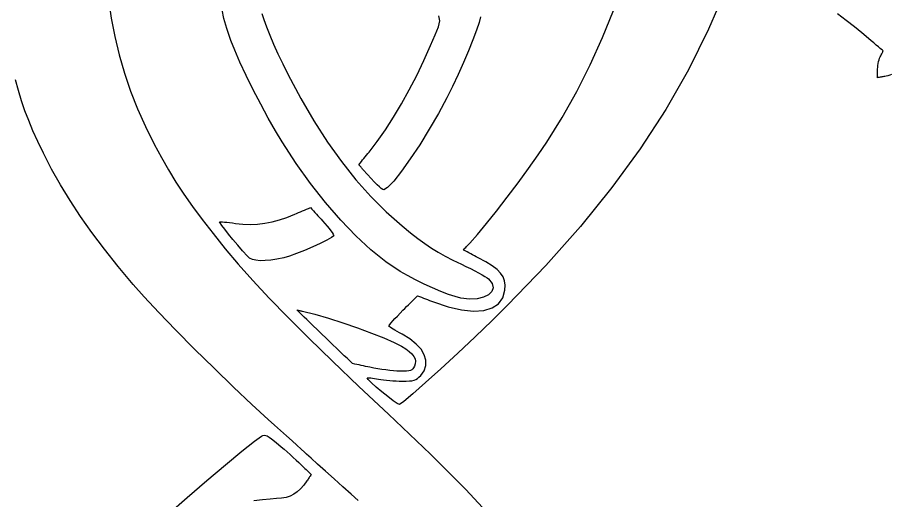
# Model space of a CAD drawing. Extents: x 7 to 348, y 3 to 340.
# Drawn here: x 130.3 to 255.3, y 196.6 to 265.6 of the extents above; entities that cross this region are included whole.
import ezdxf

# ---------------------------------------------------------------- set-up
doc = ezdxf.new("R2010")
doc.units = 0
doc.layers.get('0').update_dxf_attribs({"linetype": 'CONTINUOUS'})

msp = doc.modelspace()

# ---------------------------------------------------------------- linework, layer by layer
at = {"color": 7}
for points in [[(231.848271, 269.953068), (229.283141, 263.964564), (226.389779, 258.148136), (223.139189, 252.461717), (219.502363, 246.863252), (215.450301, 241.310674), (210.954002, 235.761922), (205.984461, 230.174935), (200.512674, 224.507651), (198.292376, 222.325356), (195.86168, 219.992519), (193.366415, 217.642756), (190.952408, 215.409693), (188.765488, 213.426946), (186.951479, 211.82814), (185.656209, 210.746896), (185.02551, 210.316834), (184.721952, 210.447842), (184.134853, 210.84566), (183.367138, 211.425717), (182.521725, 212.103454), (181.70153, 212.794297), (181.009479, 213.413681), (180.548489, 213.877045), (180.421483, 214.09982), (180.473985, 214.11602), (180.581963, 214.119943), (180.738836, 214.112294), (180.93802, 214.093809), (181.172934, 214.065191), (181.436992, 214.027151), (181.72362, 213.980409), (182.02623, 213.925678), (182.365063, 213.868711), (182.755509, 213.815569), (183.183705, 213.76741), (183.635788, 213.725399), (184.097899, 213.6907), (184.556174, 213.664481), (184.996754, 213.647886), (185.405776, 213.642101), (185.981162, 213.646814), (186.442477, 213.665497), (186.812067, 213.704974), (187.112272, 213.772039), (187.365445, 213.873495), (187.593927, 214.016144), (187.820066, 214.206796), (188.066206, 214.452254), (188.564074, 215.136417), (188.809791, 215.869627), (188.81092, 216.634754), (188.575434, 217.41467), (188.11089, 218.192248), (187.424994, 218.950359), (186.525436, 219.671877), (185.419921, 220.339672), (185.049945, 220.537761), (184.701934, 220.730256), (184.383711, 220.912391), (184.1031, 221.079407), (183.867916, 221.226541), (183.685984, 221.349025), (183.565123, 221.442097), (183.513151, 221.500996), (183.541289, 221.58255), (183.650004, 221.740555), (183.83103, 221.965692), (184.07608, 222.248645), (184.376887, 222.580098), (184.725169, 222.950738), (185.112654, 223.351245), (185.53106, 223.772307), (185.792339, 224.031841), (186.053617, 224.291378), (186.314896, 224.550913), (186.576177, 224.810447), (186.837455, 225.069981), (187.098734, 225.329516), (187.360012, 225.589053), (187.621291, 225.848587), (187.908763, 225.738811), (188.196234, 225.629038), (188.483706, 225.519262), (188.771177, 225.409489), (189.058649, 225.299713), (189.34612, 225.189937), (189.633592, 225.080164), (189.921063, 224.970388), (192.020032, 224.270779), (193.930939, 223.838189), (195.630069, 223.668751), (197.09371, 223.758596), (198.298147, 224.103861), (199.219662, 224.700674), (199.83454, 225.545167), (200.119067, 226.633476), (200.143197, 227.351003), (200.061463, 227.983821), (199.854978, 228.554895), (199.504842, 229.087192), (198.99216, 229.603687), (198.298037, 230.127342), (197.403579, 230.681126), (196.289888, 231.288009), (196.025386, 231.425914), (195.760885, 231.563819), (195.496383, 231.701724), (195.231885, 231.839629), (194.967383, 231.977531), (194.702882, 232.115436), (194.43838, 232.253341), (194.173879, 232.391246), (194.290744, 232.515881), (194.407609, 232.640519), (194.524475, 232.765154), (194.64134, 232.889789), (194.758206, 233.014424), (194.875071, 233.139062), (194.991936, 233.263697), (195.108802, 233.388332), (196.197545, 234.609321), (197.49369, 236.161027), (198.934626, 237.961376), (200.45774, 239.928307), (202.00042, 241.979749), (203.50005, 244.033638), (204.894019, 246.007901), (206.119713, 247.820474), (208.323764, 251.356659), (210.404428, 255.061359), (212.338968, 258.881646), (214.104646, 262.764575), (215.678726, 266.657218)], [(143.365302, 268.252194), (143.758449, 265.557237), (144.270547, 262.900674), (144.902959, 260.278194), (145.657051, 257.685481), (146.534186, 255.118218), (147.535731, 252.572094), (148.663042, 250.042793), (149.917489, 247.526), (150.941572, 245.627184), (151.968824, 243.836828), (153.033205, 242.105093), (154.168678, 240.382131), (155.409206, 238.618101), (156.78875, 236.763165), (158.341272, 234.767473), (160.100732, 232.581188), (161.949579, 230.38323), (164.034411, 228.039027), (166.389962, 225.513381), (169.050976, 222.771095), (172.052192, 219.77698), (175.428351, 216.495836), (179.21419, 212.892471), (183.444453, 208.931688), (189.471853, 203.219123), (194.531663, 198.165201), (198.732275, 193.630073)], [(193.798723, 225.528073), (193.005354, 225.730237), (192.039251, 226.04988), (190.944918, 226.467472), (189.76686, 226.963489), (188.549585, 227.518403), (187.337596, 228.112693), (186.175399, 228.726825), (185.107498, 229.341276), (183.063275, 230.72046), (180.951398, 232.419415), (178.796075, 234.411627), (176.621513, 236.670582), (174.451919, 239.169767), (172.311503, 241.882665), (170.22447, 244.782763), (168.215028, 247.843548), (167.271152, 249.415458), (166.239215, 251.246581), (165.167223, 253.241861), (164.103185, 255.306243), (163.095113, 257.344661), (162.191014, 259.262064), (161.438895, 260.963393), (160.886767, 262.353586), (160.300732, 264.058487), (159.88575, 265.500172), (159.64255, 266.724014)], [(165.336288, 266.197802), (165.607125, 265.338924), (165.985015, 264.304834), (166.457836, 263.124716), (167.013469, 261.827761), (167.639797, 260.443159), (168.324699, 259.000103), (169.056056, 257.527778), (170.894149, 254.070132), (172.780695, 250.839645), (174.721097, 247.829149), (176.720754, 245.03148), (178.785068, 242.439478), (180.919447, 240.045974), (183.129287, 237.843805), (185.419992, 235.825806), (186.606598, 234.860177), (187.673048, 234.029253), (188.661054, 233.306112), (189.612341, 232.663848), (190.568628, 232.075547), (191.571632, 231.514292), (192.663075, 230.953172), (193.884677, 230.365275), (194.549999, 230.047066), (195.19574, 229.7268), (195.805975, 229.413156), (196.364781, 229.114821), (196.856231, 228.840473), (197.264404, 228.598801), (197.573372, 228.398485), (197.767214, 228.24821), (198.274085, 227.60202), (198.41799, 226.99093), (198.237136, 226.441133), (197.769728, 225.97881), (197.053976, 225.630156), (196.128087, 225.421357), (195.030262, 225.3786), (193.798723, 225.528073)], [(196.626099, 265.734718), (196.431908, 264.945089), (196.064251, 263.828516), (195.551973, 262.454607), (194.923912, 260.892962), (194.208908, 259.213186), (193.435803, 257.484888), (192.633433, 255.77767), (191.830644, 254.161138), (190.62818, 251.927374), (189.302957, 249.655068), (187.926421, 247.447892), (186.570005, 245.409528), (185.30515, 243.643655), (184.203295, 242.253953), (183.335879, 241.344103), (182.774342, 241.017778), (182.626398, 241.061226), (182.417562, 241.192126), (182.146976, 241.41132), (181.813767, 241.719645), (181.417073, 242.117936), (180.956026, 242.607036), (180.429764, 243.187779), (179.837419, 243.861006), (179.75847, 243.951825), (179.679518, 244.042647), (179.600569, 244.133466), (179.52162, 244.224285), (179.442669, 244.315107), (179.36372, 244.405926), (179.284768, 244.496748), (179.205819, 244.587567), (179.38846, 244.814248), (179.571097, 245.040926), (179.753734, 245.267607), (179.936374, 245.494285), (180.119014, 245.720966), (180.301652, 245.947647), (180.484289, 246.174325), (180.666929, 246.401006), (181.835719, 247.925164), (183.008053, 249.597054), (184.172454, 251.396841), (185.317443, 253.304692), (186.431541, 255.300768), (187.503271, 257.365235), (188.521154, 259.478258), (189.47371, 261.62), (190.152503, 263.167487), (190.620661, 264.307972), (190.818279, 265.167516), (190.685451, 265.872186)], [(255.449719, 257.486678), (255.201084, 257.39248), (254.952508, 257.311443), (254.71142, 257.246574), (254.48525, 257.200891), (254.354197, 257.179612), (254.223147, 257.158332), (254.092095, 257.137052), (253.961042, 257.115773), (253.829989, 257.094493), (253.698939, 257.073214), (253.567887, 257.051934), (253.436834, 257.030655), (253.441067, 257.185188), (253.445301, 257.339725), (253.449534, 257.494258), (253.453767, 257.648795), (253.458001, 257.803328), (253.462234, 257.957862), (253.466467, 258.112398), (253.470701, 258.266932), (253.485912, 258.528733), (253.516333, 258.798991), (253.560137, 259.06993), (253.6155, 259.333774), (253.680592, 259.582748), (253.753592, 259.809076), (253.83267, 260.004983), (253.915999, 260.162692), (253.996738, 260.296731), (254.068385, 260.424797), (254.129636, 260.543873), (254.179186, 260.650939), (254.215731, 260.742978), (254.23797, 260.816968), (254.244574, 260.86989), (254.234273, 260.898727), (254.175249, 260.948469), (254.042237, 261.061302), (253.843728, 261.230006), (253.588198, 261.447362), (253.284138, 261.706151), (252.94003, 261.999154), (252.564361, 262.319152), (252.165612, 262.658922), (251.230965, 263.435902), (250.15775, 264.294211), (248.979947, 265.208447), (247.731523, 266.153197)], [(179.120103, 196.560488), (178.092958, 197.478579), (176.911096, 198.538056), (175.661695, 199.660521), (174.431937, 200.767575), (173.309003, 201.780812), (172.380069, 202.621831), (171.732318, 203.212234), (171.416266, 203.500448), (170.948821, 203.92399), (170.352556, 204.46253), (169.650046, 205.09574), (168.863862, 205.803291), (168.016575, 206.564854), (167.130758, 207.360099), (166.228985, 208.168697), (163.88529, 210.315469), (161.265805, 212.793707), (158.498331, 215.475682), (155.710687, 218.233665), (153.030674, 220.939924), (150.586104, 223.466731), (148.504789, 225.68636), (146.914531, 227.471077), (144.769081, 230.036435), (142.806129, 232.497252), (141.011343, 234.87446), (139.370381, 237.188985), (137.868908, 239.46176), (136.492587, 241.71371), (135.227083, 243.965767), (134.058056, 246.238855), (133.260615, 247.899149), (132.562831, 249.438595), (131.950085, 250.897534), (131.407744, 252.31631), (130.921184, 253.735264), (130.475776, 255.194737), (130.056893, 256.735069)], [(163.257721, 231.488036), (162.572646, 232.274268), (161.873367, 233.095275), (161.193686, 233.909294), (160.567398, 234.67456), (160.0283, 235.349313), (159.610191, 235.89179), (159.346869, 236.260228), (159.272128, 236.412868), (159.335944, 236.425935), (159.481622, 236.426132), (159.69981, 236.414335), (159.981163, 236.391391), (160.316333, 236.358134), (160.695973, 236.315428), (161.110732, 236.264128), (161.551264, 236.205085), (162.611226, 236.094239), (163.659171, 236.059376), (164.701028, 236.101402), (165.742722, 236.221214), (166.790178, 236.41972), (167.84933, 236.697825), (168.926101, 237.056425), (170.02642, 237.496429), (170.307085, 237.617607), (170.587749, 237.738787), (170.868411, 237.859965), (171.149075, 237.981143), (171.429739, 238.102321), (171.710404, 238.223501), (171.991065, 238.344679), (172.27173, 238.465857), (172.489808, 238.22848), (172.707887, 237.9911), (172.925966, 237.753723), (173.144045, 237.516345), (173.36212, 237.278966), (173.580199, 237.041588), (173.798278, 236.804208), (174.016357, 236.566831), (174.363784, 236.180291), (174.68204, 235.809897), (174.964581, 235.464449), (175.204857, 235.152757), (175.396325, 234.883627), (175.532438, 234.665864), (175.606648, 234.508277), (175.612405, 234.419673), (175.294984, 234.162171), (174.625305, 233.784343), (173.697432, 233.327366), (172.605418, 232.83241), (171.443325, 232.340652), (170.305211, 231.89326), (169.285135, 231.531411), (168.477159, 231.296278), (167.49338, 231.087236), (166.60042, 230.944914), (165.800207, 230.869236), (165.094663, 230.86012), (164.485715, 230.917521), (163.975291, 231.041361), (163.565315, 231.231559), (163.257721, 231.488036)], [(180.807061, 215.619104), (180.495027, 215.684862), (180.182994, 215.750617), (179.870961, 215.816375), (179.558925, 215.882133), (179.246891, 215.94789), (178.934858, 216.013648), (178.622825, 216.079403), (178.310791, 216.145161), (177.917269, 216.523807), (177.523747, 216.902453), (177.130225, 217.2811), (176.736702, 217.659746), (176.343183, 218.038392), (175.949661, 218.417038), (175.556139, 218.795685), (175.162616, 219.174331), (174.512935, 219.799487), (173.873434, 220.414912), (173.260498, 221.004833), (172.690511, 221.553476), (172.179861, 222.045067), (171.744934, 222.463837), (171.40211, 222.794012), (171.167778, 223.019818), (171.061944, 223.121858), (170.956111, 223.223898), (170.850278, 223.325938), (170.744444, 223.427979), (170.638611, 223.530016), (170.532778, 223.632056), (170.426944, 223.734097), (170.321111, 223.836137), (170.426944, 223.811696), (170.532778, 223.787256), (170.638611, 223.762816), (170.744444, 223.738375), (170.850278, 223.713935), (170.956111, 223.689494), (171.061944, 223.665054), (171.167778, 223.640613), (172.900992, 223.197809), (174.860235, 222.626595), (176.937808, 221.965035), (179.026016, 221.251199), (181.017156, 220.523147), (182.803535, 219.818952), (184.277449, 219.176682), (185.331204, 218.6344), (185.93952, 218.24917), (186.432828, 217.881925), (186.814488, 217.527401), (187.087868, 217.180332), (187.256324, 216.835457), (187.323222, 216.487505), (187.291921, 216.131216), (187.165784, 215.761322), (187.057496, 215.544423), (186.942386, 215.377076), (186.801966, 215.253203), (186.617754, 215.16673), (186.371264, 215.11157), (186.04401, 215.081652), (185.617508, 215.070899), (185.073273, 215.073157), (184.66678, 215.087889), (184.189068, 215.122382), (183.657632, 215.174404), (183.089973, 215.241717), (182.503589, 215.322077), (181.915977, 215.413251), (181.344635, 215.512997), (180.807061, 215.619104)], [(151.937635, 194.608862), (154.639182, 196.989432), (157.440246, 199.409854), (160.12324, 201.683866), (162.470564, 203.625204), (164.264631, 205.047607), (165.287841, 205.76481), (165.488533, 205.857244), (165.678581, 205.900683), (165.877649, 205.885613), (166.105397, 205.802521), (166.381486, 205.641897), (166.725586, 205.394233), (167.157355, 205.050012), (167.696456, 204.599729), (168.083476, 204.269272), (168.502254, 203.90566), (168.939498, 203.520805), (169.381912, 203.126622), (169.816207, 202.735025), (170.229087, 202.357931), (170.607262, 202.00725), (170.937434, 201.6949), (171.120308, 201.519621), (171.30318, 201.344338), (171.486054, 201.169058), (171.668925, 200.993776), (171.8518, 200.818496), (172.034671, 200.643213), (172.217546, 200.467934), (172.400417, 200.292651), (172.323379, 200.179508), (172.246338, 200.066362), (172.1693, 199.95322), (172.092259, 199.840074), (172.015221, 199.726931), (171.93818, 199.613785), (171.861141, 199.500642), (171.7841, 199.387497), (171.320776, 198.751709), (170.864375, 198.224357), (170.399775, 197.796616), (169.911847, 197.459659), (169.385471, 197.204655), (168.805516, 197.022782), (168.156865, 196.905211), (167.424385, 196.843114), (166.534019, 196.780932), (165.43121, 196.673684), (164.189339, 196.531244)]]:
    msp.add_lwpolyline(points, dxfattribs=at)

doc.saveas('drawing.dxf')
